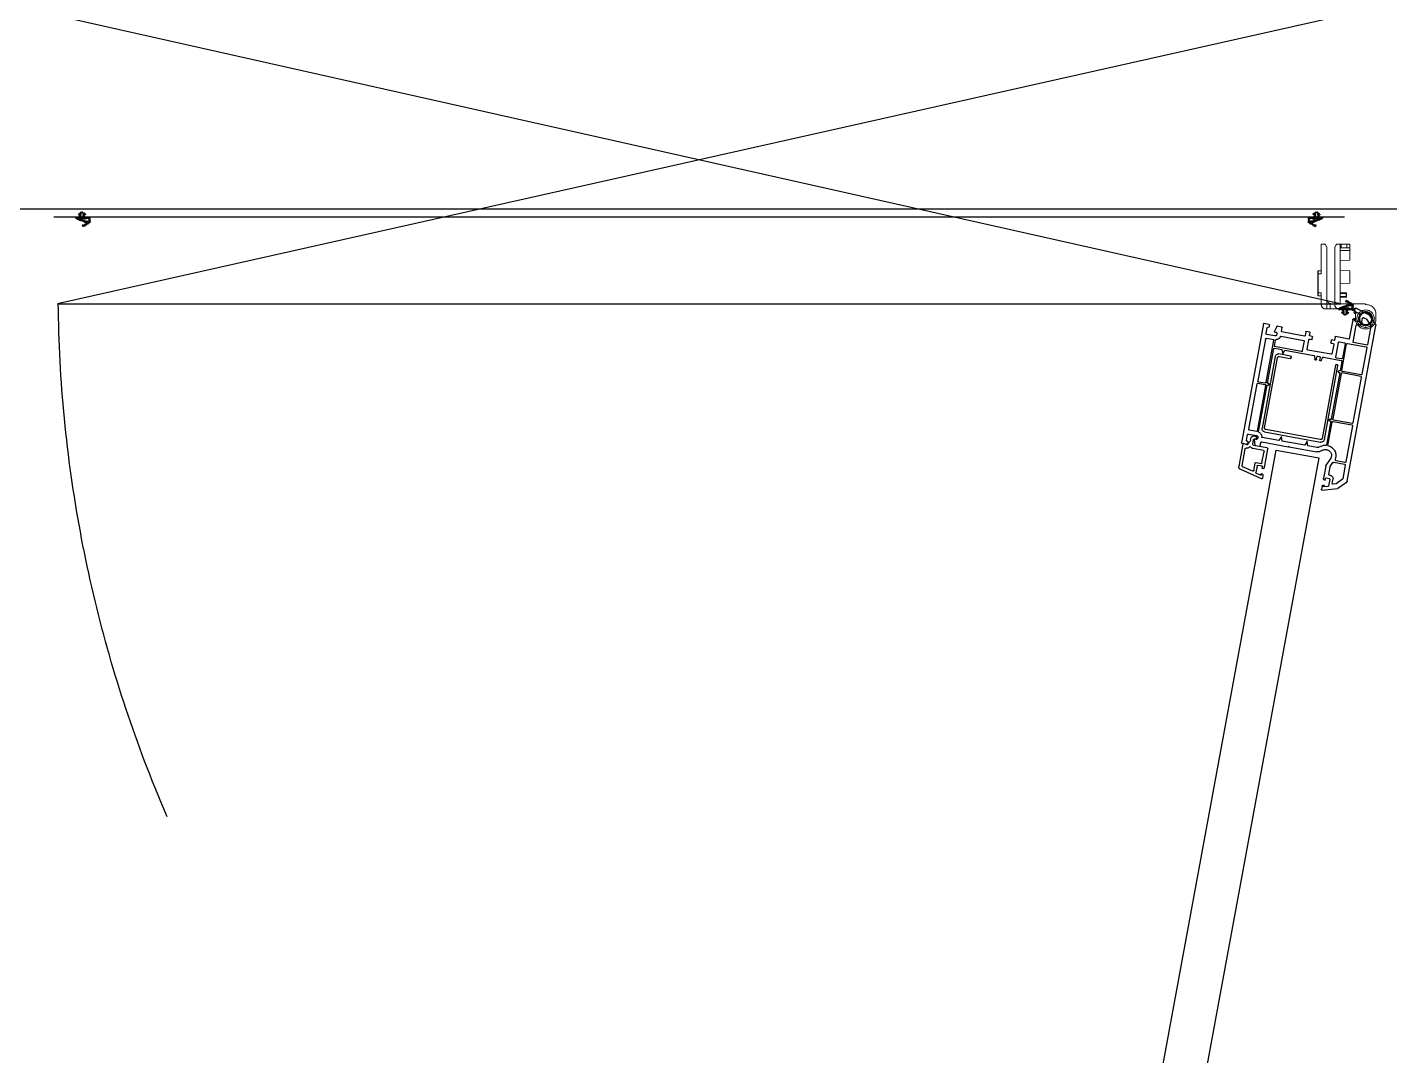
# Model space of a CAD drawing. Header units: millimetres. Extents: x 6886222 to 6919728, y 230959 to 276095.
# Drawn here: x 6907248 to 6908109, y 244714 to 245364 of the extents above; entities that cross this region are included whole.
import ezdxf
from ezdxf.xclip import XClip

# ---------------------------------------------------------------- set-up
doc = ezdxf.new("R2010")
doc.units = ezdxf.units.MM
doc.header["$LTSCALE"] = 100
doc.header["$XCLIPFRAME"] = 2
for name, pattern in [('U-74D-EX$0$CEN', [62, 60, -1, 0, -1]), ('U-74D-EX$0$DASHDOTX2', [2, 1, -0.5, 0, -0.5]), ('Udw-301-L-TF$0$CEN', [62, 60, -1, 0, -1])]:
    doc.linetypes.add(name, pattern=pattern)
for name, color, linetype in [('BP', 7, 'Continuous'), ('U-74D-EX$0$C-DOOR', 1, 'Continuous'), ('U-74D-EX$0$CEN', 1, 'U-74D-EX$0$CEN'), ('U-74D-EX$0$DOR', 4, 'Continuous'), ('Udw-301-L-TF$0$S-ELE', 4, 'Continuous')]:
    doc.layers.add(name, color=color, linetype=linetype)
pattern_1 = [(225, (359.40845, 782.4576), (0.3535534, -0.3535534), []), (315, (359.40845, 782.4576), (0.3535534, 0.3535534), [])]

# ---------------------------------------------------------------- blocks, each defined once
blk = doc.blocks.new('Udw-301-L-TF$0$S-CEN')
at = {"layer": 'Udw-301-L-TF$0$S-ELE', "color": 8, "linetype": 'Udw-301-L-TF$0$CEN'}
blk.add_line((-1175, 3950), (-145, 3950), dxfattribs=at)
blk = doc.blocks.new('Udw-301-L-TF', base_point=(-290, 0))
at = {"layer": 'Udw-301-L-TF$0$S-ELE', "xscale": -1}
blk.add_blockref('Udw-301-L-TF$0$S-CEN', (-290, -7270), dxfattribs=at)
blk = doc.blocks.new('U-74D-EX$0$S')
at = {"color": 8, "linetype": 'Continuous', "lineweight": 15}
for points in [[(4572.41, 3710.63, 1), (4559.41, 3710.63)], [(4540.91, 3704.43, 0.439227), (4537.91, 3701.79)], [(4549.41, 3704.43, 0.439227), (4546.41, 3701.79)], [(4557.41, 3704.43, 0.446334), (4559.41, 3706.13)], [(4565.91, 3701.79, 0.435502), (4572.41, 3707.63)], [(4535.91, 3696.23, 0.414214), (4535.61, 3695.93)], [(4544.41, 3701.29, 0.085164), (4543.41, 3701.11)], [(4553.91, 3696.82, 0.409111), (4553.62, 3697.12)], [(4553.62, 3694.35, 0.409111), (4553.91, 3694.65)], [(4565.61, 3701.29, 0.414214), (4565.91, 3701.59)], [(4535.61, 3680.63, 0.414214), (4535.91, 3680.33)], [(4539.48, 3663.49, 0.284079), (4540.83, 3664.32)], [(4541.25, 3665.17, 0.116434), (4541.41, 3665.84)], [(4546.41, 3665.84, 0.116434), (4546.57, 3665.17)], [(4547, 3664.32, 0.284079), (4548.34, 3663.49)]]:
    blk.add_lwpolyline(points, format="xyb", dxfattribs=at)
for points in [[(4559.41, 3706.13), (4559.41, 3710.63)], [(4572.41, 3710.63), (4572.41, 3707.63)], [(4537.91, 3694.23), (4537.91, 3701.79)], [(4540.91, 3704.43), (4541.41, 3704.43)], [(4541.41, 3704.43), (4541.41, 3665.84)], [(4543.41, 3704.43), (4541.41, 3704.43)], [(4541.81, 3704.43), (4543.31, 3704.43)], [(4558.47, 3704.43), (4543.31, 3704.43)], [(4543.41, 3701.11), (4543.41, 3704.43)], [(4543.41, 3704.43), (4549.41, 3704.43)], [(4546.41, 3665.84), (4546.41, 3701.79)], [(4549.41, 3704.43), (4557.41, 3704.43)], [(4565.91, 3701.79), (4565.91, 3701.59)], [(4535.61, 3695.93), (4535.61, 3694.23)], [(4535.61, 3694.23), (4535.91, 3694.23)], [(4535.61, 3694.23), (4535.61, 3682.33)], [(4537.91, 3696.23), (4535.91, 3696.23)], [(4535.91, 3694.23), (4535.91, 3696.23)], [(4535.91, 3694.23), (4537.91, 3694.23)], [(4535.91, 3682.33), (4535.91, 3694.23)], [(4541.41, 3698.29), (4541.41, 3698.35), (4541.41, 3698.41), (4541.42, 3698.47), (4541.42, 3698.54), (4541.43, 3698.6), (4541.44, 3698.66), (4541.44, 3698.72), (4541.45, 3698.78), (4541.46, 3698.85), (4541.48, 3698.91), (4541.49, 3698.97), (4541.51, 3699.03), (4541.52, 3699.09), (4541.54, 3699.15), (4541.56, 3699.22), (4541.58, 3699.28), (4541.6, 3699.34), (4541.63, 3699.4), (4541.65, 3699.46), (4541.68, 3699.52), (4541.7, 3699.58), (4541.73, 3699.64), (4541.76, 3699.7), (4541.8, 3699.75), (4541.83, 3699.81), (4541.86, 3699.87), (4541.9, 3699.93), (4541.94, 3699.98), (4541.98, 3700.04), (4542.02, 3700.1), (4542.06, 3700.15), (4542.11, 3700.21), (4542.15, 3700.26), (4542.2, 3700.31), (4542.25, 3700.37), (4542.3, 3700.42), (4542.35, 3700.47), (4542.41, 3700.52), (4542.46, 3700.57), (4542.52, 3700.62), (4542.58, 3700.66), (4542.64, 3700.71), (4542.7, 3700.75), (4542.77, 3700.8), (4542.84, 3700.84), (4542.9, 3700.88), (4542.97, 3700.91), (4543.04, 3700.95), (4543.12, 3700.98), (4543.19, 3701.02), (4543.26, 3701.05), (4543.34, 3701.08), (4543.41, 3701.11)], [(4546.41, 3701.29), (4544.41, 3701.29)], [(4549.91, 3701.29), (4549.91, 3663.49)], [(4565.61, 3701.29), (4549.91, 3701.29)], [(4553.62, 3697.12), (4549.91, 3697.19)], [(4549.91, 3696.69), (4553.64, 3696.62)], [(4553.64, 3694.85), (4549.91, 3694.79)], [(4549.91, 3694.29), (4553.62, 3694.35)], [(4553.64, 3696.62), (4553.64, 3694.85)], [(4553.64, 3696.62), (4553.91, 3696.62)], [(4553.64, 3694.85), (4553.91, 3694.85)], [(4553.91, 3696.62), (4553.91, 3696.82)], [(4553.91, 3694.85), (4553.91, 3696.62)], [(4553.91, 3694.65), (4553.91, 3694.85)], [(4549.91, 3688.36), (4555.91, 3688.26)], [(4555.91, 3680.32), (4555.91, 3688.26)], [(4535.61, 3682.33), (4535.91, 3682.33)], [(4535.61, 3682.33), (4535.61, 3680.63)], [(4537.91, 3682.33), (4535.91, 3682.33)], [(4535.91, 3680.33), (4535.91, 3682.33)], [(4535.91, 3680.33), (4537.91, 3680.33)], [(4537.91, 3663.49), (4537.91, 3682.33)], [(4555.91, 3680.32), (4549.91, 3680.21)], [(4549.91, 3673.86), (4555.91, 3673.76)], [(4555.91, 3667.44), (4555.56, 3667.45), (4555.21, 3667.45), (4554.85, 3667.46), (4554.5, 3667.46), (4554.15, 3667.47), (4553.79, 3667.47), (4553.44, 3667.47), (4553.09, 3667.48), (4552.74, 3667.48), (4552.38, 3667.49), (4552.03, 3667.49), (4551.68, 3667.5), (4551.32, 3667.5), (4550.97, 3667.5), (4550.62, 3667.51), (4550.26, 3667.51), (4549.91, 3667.52)], [(4555.91, 3667.44), (4555.91, 3673.76)], [(4555.91, 3665.86), (4555.91, 3665.86), (4555.91, 3665.86), (4555.91, 3665.86), (4555.91, 3665.87), (4555.91, 3665.87), (4555.91, 3665.88), (4555.91, 3665.89), (4555.91, 3665.9), (4555.91, 3665.91), (4555.91, 3665.92), (4555.91, 3665.94), (4555.91, 3665.95), (4555.91, 3665.97), (4555.91, 3665.99), (4555.91, 3666.01), (4555.91, 3666.03), (4555.91, 3666.05), (4555.91, 3666.07), (4555.91, 3666.1), (4555.91, 3666.12), (4555.91, 3666.15), (4555.91, 3666.17), (4555.91, 3666.2), (4555.91, 3666.23), (4555.91, 3666.26), (4555.91, 3666.29), (4555.91, 3666.32), (4555.91, 3666.35), (4555.91, 3666.39), (4555.91, 3666.42), (4555.91, 3666.45), (4555.91, 3666.49), (4555.91, 3666.52), (4555.91, 3666.56), (4555.91, 3666.59), (4555.91, 3666.63), (4555.91, 3666.66), (4555.91, 3666.7), (4555.91, 3666.74), (4555.91, 3666.78), (4555.91, 3666.81), (4555.91, 3666.85), (4555.91, 3666.89), (4555.91, 3666.92), (4555.91, 3666.96), (4555.91, 3667), (4555.91, 3667.04), (4555.91, 3667.07), (4555.91, 3667.11), (4555.91, 3667.14), (4555.91, 3667.18), (4555.91, 3667.22), (4555.91, 3667.25), (4555.91, 3667.28), (4555.91, 3667.32), (4555.91, 3667.35), (4555.91, 3667.38), (4555.91, 3667.41), (4555.91, 3667.44)], [(4537.91, 3663.49), (4539.48, 3663.49)], [(4541.25, 3665.17), (4540.83, 3664.32)], [(4547, 3664.32), (4546.57, 3665.17)], [(4548.34, 3663.49), (4549.91, 3663.49)], [(4549.91, 3663.49), (4550.37, 3663.49)], [(4550.37, 3663.49), (4550.37, 3665.95)], [(4554.09, 3665.89), (4550.37, 3665.95)], [(4554.09, 3663.49), (4550.37, 3663.49)], [(4554.09, 3665.89), (4554.09, 3663.49)], [(4554.09, 3663.49), (4555.91, 3663.49)], [(4555.91, 3663.49), (4555.91, 3665.86)]]:
    blk.add_lwpolyline(points, dxfattribs=at)
at = {"color": 8, "linetype": 'Continuous', "lineweight": 15, "flags": 128}
for points in [[(4550.37, 3665.95), (4550.28, 3665.95), (4550.19, 3665.95), (4550.11, 3665.96), (4550.04, 3665.96), (4549.99, 3665.96), (4549.95, 3665.96), (4549.92, 3665.96), (4549.91, 3665.96)], [(4555.91, 3665.86), (4555.88, 3665.86), (4555.78, 3665.86), (4555.61, 3665.86), (4555.39, 3665.86), (4555.11, 3665.87), (4554.8, 3665.87), (4554.45, 3665.88), (4554.09, 3665.89)]]:
    blk.add_lwpolyline(points, dxfattribs=at)
at = {"color": 8, "linetype": 'Continuous', "lineweight": 15}
for radius in [5.5, 4.5, 4.25, 3.75]:
    blk.add_circle((4565.91, 3710.63), radius, dxfattribs=at)
at = {"color": 8, "linetype": 'Continuous', "lineweight": 15, "extrusion": (0, 0, -1)}
for centre, major_axis, start_param, end_param in [((4553.61, 3696.62), (-0.005, -0.5), 3.141959, 4.711234), ((4553.61, 3694.85), (0.005, -0.5), 4.713544, 6.282819)]:
    blk.add_ellipse(centre, major_axis=major_axis, ratio=0.052283, start_param=start_param, end_param=end_param, dxfattribs=at)
blk = doc.blocks.new('U-74D-EX$0$A$Cc7b664ce')
at = {"layer": 'U-74D-EX$0$DOR'}
h = blk.add_hatch(dxfattribs=at)
h.set_pattern_fill('ANSI37', color=8, scale=4, angle=-180, style=0)
h.set_pattern_definition([(225, (359.40845, 1069.9592), (0.3535534, -0.3535534), []), (315, (359.40845, 1069.9592), (0.3535534, 0.3535534), [])])
edge = h.paths.add_edge_path(flags=16)
edge.add_arc((116.6, 839.52), 10, -17.7955, 6.95082, ccw=False)
edge.add_arc((126.6, 836.31), 0.5, 162.2045, 262.30395)
edge.add_line((126.53, 835.81), (126.93, 835.64))
edge.add_arc((127, 836.14), 0.5, -97.69605, -31.30228)
edge.add_line((127.43, 835.88), (127.58, 836.12))
edge.add_arc((127.15, 836.38), 0.5, -31.30228, 33.85678)
edge.add_arc((119.02, 836.65), 8.54, 0.06341, 28.51277)
edge = h.paths.add_edge_path()
edge.add_arc((118, 837.92), 10, 14.15591, 39.65092)
edge.add_arc((125.55, 843.72), 0.6, 75.57534, 221.40962)
edge.add_arc((124.65, 842.93), 0.6, 0, 41.40962, ccw=False)
edge.add_line((125.25, 842.93), (125.25, 842.26))
edge.add_arc((124.95, 842.26), 0.3, -76.86442, 0, ccw=False)
edge.add_line((125.02, 841.97), (123.74, 841.48))
edge.add_arc((123.69, 841.62), 0.15, -216.95241, -69.18889, ccw=False)
edge.add_line((123.57, 841.71), (123.75, 841.96))
edge.add_arc((123.5, 842.12), 0.3, -32.6499, 138.39512)
edge.add_line((123.28, 842.32), (121.9, 840.77))
edge.add_line((121.9, 840.77), (121.9, 839.27))
edge.add_line((121.9, 839.27), (123.28, 837.72))
edge.add_arc((123.5, 837.92), 0.3, -138.39512, 32.6499)
edge.add_line((123.75, 838.08), (123.57, 838.33))
edge.add_arc((123.69, 838.42), 0.15, -290.95579, -143.04759, ccw=False)
edge.add_line((123.74, 838.56), (125, 838.08))
edge.add_arc((124.93, 837.79), 0.3, -5.71059, 76.86442, ccw=False)
edge.add_line((125.23, 837.76), (125, 835.5))
edge.add_arc((125.5, 835.45), 0.5, 174.28941, 262.30395)
edge.add_line((125.43, 834.95), (128.33, 834.56))
edge.add_arc((128.39, 835.06), 0.5, -97.69605, -31.30228)
edge.add_line((128.82, 834.8), (131.14, 838.6))
edge.add_arc((130.45, 839.02), 0.8, -31.30228, 90)
edge.add_arc((130.45, 839.32), 0.5, 90, 205.73221)
edge.add_arc((129.55, 838.89), 0.5, -31.30228, 25.73221, ccw=False)
edge.add_line((129.98, 838.63), (129.36, 837.61))
edge.add_arc((129.19, 837.72), 0.2, -148.05322, -31.30228, ccw=False)
edge.add_arc((140.9, 845.02), 14, -160.58207, -148.05322, ccw=False)
edge = h.paths.add_edge_path(flags=16)
edge.add_arc((124.75, 840.02), 0.5, -90, 0)
edge.add_arc((124.75, 840.02), 0.5, 0, 90)
edge.add_line((124.75, 840.52), (123.05, 840.52))
edge.add_arc((123.05, 840.02), 0.5, 90, 180)
edge.add_arc((123.05, 840.02), 0.5, -180, -90)
edge.add_line((123.05, 839.52), (124.75, 839.52))
h = blk.add_hatch(dxfattribs=at)
h.set_pattern_fill('ANSI37', color=8, scale=4, angle=-180, style=0)
h.set_pattern_definition(pattern_1)
edge = h.paths.add_edge_path(flags=16)
edge.add_arc((116.6, 60.48), 10, -6.95082, 17.7955)
edge.add_arc((126.6, 63.69), 0.5, -262.30395, -162.2045, ccw=False)
edge.add_line((126.53, 64.18), (126.93, 64.36))
edge.add_arc((127, 63.86), 0.5, 31.30228, 97.69605, ccw=False)
edge.add_line((127.43, 64.12), (127.58, 63.88))
edge.add_arc((127.15, 63.62), 0.5, -33.85678, 31.30228, ccw=False)
edge.add_arc((119.02, 63.35), 8.54, -28.51277, -0.06341, ccw=False)
edge = h.paths.add_edge_path()
edge.add_arc((118, 62.08), 10, -39.65092, -14.15591, ccw=False)
edge.add_arc((125.55, 56.28), 0.6, -221.40962, -75.57534, ccw=False)
edge.add_arc((124.65, 57.07), 0.6, -41.40962, 0)
edge.add_line((125.25, 57.07), (125.25, 57.74))
edge.add_arc((124.95, 57.74), 0.3, 0, 76.86442)
edge.add_line((125.02, 58.03), (123.74, 58.52))
edge.add_arc((123.69, 58.38), 0.15, 69.18889, 216.95241)
edge.add_line((123.57, 58.29), (123.75, 58.04))
edge.add_arc((123.5, 57.88), 0.3, -138.39512, 32.6499, ccw=False)
edge.add_line((123.28, 57.68), (121.9, 59.23))
edge.add_line((121.9, 59.23), (121.9, 60.73))
edge.add_line((121.9, 60.73), (123.28, 62.28))
edge.add_arc((123.5, 62.08), 0.3, -32.6499, 138.39512, ccw=False)
edge.add_line((123.75, 61.92), (123.57, 61.67))
edge.add_arc((123.69, 61.58), 0.15, 143.04759, 290.95579)
edge.add_line((123.74, 61.44), (125, 61.92))
edge.add_arc((124.93, 62.21), 0.3, -76.86442, 5.71059)
edge.add_line((125.23, 62.24), (125, 64.5))
edge.add_arc((125.5, 64.55), 0.5, -262.30395, -174.28941, ccw=False)
edge.add_line((125.43, 65.05), (128.33, 65.44))
edge.add_arc((128.39, 64.94), 0.5, 31.30228, 97.69605, ccw=False)
edge.add_line((128.82, 65.2), (131.14, 61.4))
edge.add_arc((130.45, 60.98), 0.8, -90, 31.30228, ccw=False)
edge.add_arc((130.45, 60.68), 0.5, -205.73221, -90, ccw=False)
edge.add_arc((129.55, 61.11), 0.5, -25.73221, 31.30228)
edge.add_line((129.98, 61.37), (129.36, 62.39))
edge.add_arc((129.19, 62.28), 0.2, 31.30228, 148.05322)
edge.add_arc((140.9, 54.98), 14, 148.05322, 160.58207)
edge = h.paths.add_edge_path(flags=16)
edge.add_arc((124.75, 59.98), 0.5, 0, 90, ccw=False)
edge.add_arc((124.75, 59.98), 0.5, -90, 0, ccw=False)
edge.add_line((124.75, 59.48), (123.05, 59.48))
edge.add_arc((123.05, 59.98), 0.5, -180, -90, ccw=False)
edge.add_arc((123.05, 59.98), 0.5, 90, 180, ccw=False)
edge.add_line((123.05, 60.48), (124.75, 60.48))
h = blk.add_hatch(dxfattribs=at)
h.set_pattern_fill('ANSI37', color=8, scale=4, angle=-180, style=0)
h.set_pattern_definition(pattern_1)
edge = h.paths.add_edge_path(flags=16)
edge.add_arc((192.4, 41.51), 10, 173.04918, 197.7955, ccw=False)
edge.add_arc((189.98, 38.64), 8.54, 151.48723, 179.93659)
edge.add_arc((181.85, 38.38), 0.5, 146.14322, 211.30228)
edge.add_line((181.42, 38.12), (181.57, 37.87))
edge.add_arc((182, 38.13), 0.5, 211.30228, 277.69605)
edge.add_line((182.07, 37.63), (182.47, 37.81))
edge.add_arc((182.4, 38.3), 0.5, 277.69605, 377.7955)
edge = h.paths.add_edge_path()
edge.add_arc((191, 39.91), 10, 140.34908, 165.84409)
edge.add_arc((168.1, 47.01), 14, 328.05322, 340.58207, ccw=False)
edge.add_arc((179.81, 39.71), 0.2, 211.30228, 328.05322, ccw=False)
edge.add_line((179.64, 39.6), (179.02, 40.62))
edge.add_arc((179.45, 40.88), 0.5, 154.26779, 211.30228, ccw=False)
edge.add_arc((178.55, 41.31), 0.5, 334.26779, 450)
edge.add_arc((178.55, 41.01), 0.8, 90, 211.30228)
edge.add_line((177.86, 40.6), (180.18, 36.79))
edge.add_arc((180.61, 37.05), 0.5, 211.30228, 277.69605)
edge.add_line((180.67, 36.55), (183.57, 36.95))
edge.add_arc((183.5, 37.44), 0.5, 277.69605, 365.71059)
edge.add_line((184, 37.49), (183.77, 39.75))
edge.add_arc((184.07, 39.78), 0.3, 103.13558, 185.71059, ccw=False)
edge.add_line((184, 40.07), (185.26, 40.55))
edge.add_arc((185.31, 40.41), 0.15, -36.95241, 110.95579, ccw=False)
edge.add_line((185.43, 40.32), (185.25, 40.07))
edge.add_arc((185.5, 39.91), 0.3, 147.3501, 318.39512)
edge.add_line((185.72, 39.71), (187.1, 41.26))
edge.add_line((187.1, 41.26), (187.1, 42.76))
edge.add_line((187.1, 42.76), (185.72, 44.31))
edge.add_arc((185.5, 44.11), 0.3, 41.60488, 212.6499)
edge.add_line((185.25, 43.95), (185.43, 43.7))
edge.add_arc((185.31, 43.61), 0.15, -110.81111, 36.95241, ccw=False)
edge.add_line((185.26, 43.47), (183.98, 43.96))
edge.add_arc((184.05, 44.25), 0.3, 180, 256.86442, ccw=False)
edge.add_line((183.75, 44.25), (183.75, 44.92))
edge.add_arc((184.35, 44.92), 0.6, 138.59038, 180, ccw=False)
edge.add_arc((183.45, 45.71), 0.6, 318.59038, 464.42466)
edge = h.paths.add_edge_path(flags=16)
edge.add_arc((184.25, 42.01), 0.5, 180, 270)
edge.add_line((184.25, 41.51), (185.95, 41.51))
edge.add_arc((185.95, 42.01), 0.5, 270, 360)
edge.add_arc((185.95, 42.01), 0.5, 0, 90)
edge.add_line((185.95, 42.51), (184.25, 42.51))
edge.add_arc((184.25, 42.01), 0.5, 90, 180)
at = {"layer": 'U-74D-EX$0$C-DOOR'}
blk.add_lwpolyline([(180, 855.5), (180, 44.99), (0, 847.31), (0, 52.69)], close=True, dxfattribs=at)
at = {"layer": 'U-74D-EX$0$C-DOOR', "linetype": 'U-74D-EX$0$DASHDOTX2', "ltscale": 4}
blk.add_arc((170.96, 15.77), 839.27, 11.9938, 89.41669, dxfattribs=at)
at = {"layer": 'U-74D-EX$0$DOR'}
for p, q in [((893.39, 199.9), (272.44, 85.57)), ((277.4, 58.62), (898.35, 172.95)), ((192.56, 93.54), (267.88, 107.4)), ((266.31, 104.27), (262.68, 103.6)), ((267.25, 103.32), (266.5, 104.2)), ((268.31, 103.42), (267.44, 103.26)), ((268.11, 107.24), (268.71, 104)), ((268.8, 103.51), (268.28, 103.41)), ((268.29, 106.26), (268.35, 105.97)), ((269.2, 104.09), (268.35, 105.97)), ((268.45, 106.49), (282.87, 109.15)), ((282.41, 107.03), (271.57, 105.03)), ((285.7, 100.35), (282.97, 106.71)), ((290.65, 94.73), (284.55, 108.2)), ((202.25, 92.27), (228.62, 97.12)), ((229.2, 96.72), (229.99, 92.42)), ((230.18, 96.9), (230.98, 92.6)), ((259.28, 102.77), (230.58, 97.49)), ((260.88, 96.58), (231.44, 91.16)), ((231.56, 92.2), (260.55, 97.54)), ((260.71, 97.77), (259.86, 102.37)), ((262.28, 103.02), (263.22, 97.9)), ((263.5, 99.17), (263.56, 98.84)), ((264.39, 97.1), (264.88, 97.19)), ((265.99, 101.67), (265.1, 101.5)), ((265.5, 99.34), (269.3, 98.9)), ((265.68, 98.36), (265.5, 99.34)), ((265.52, 99.24), (265.53, 99.2)), ((268.67, 100.33), (265.92, 99.82)), ((269.86, 95.57), (267.62, 95.15)), ((269.49, 99.77), (268.67, 100.33)), ((269.48, 98.74), (270.02, 95.8)), ((271.06, 91.21), (269.49, 99.77)), ((272.67, 93.54), (271.46, 100.13)), ((280.35, 98.21), (280.93, 95.06)), ((285.34, 99.64), (280.75, 98.79)), ((282.61, 94.25), (282.1, 97.01)), ((282.5, 97.59), (286.61, 98.35)), ((288.32, 95.34), (287.17, 98.03)), ((288.17, 95.07), (287.46, 94.94)), ((193, 90.06), (192.4, 93.3)), ((194.45, 89.82), (193.58, 89.66)), ((194.26, 85.09), (197.65, 86.85)), ((194.99, 91.03), (194.6, 89.95)), ((198.77, 91.83), (195.14, 91.16)), ((197.65, 86.85), (197.84, 85.86)), ((200.29, 86.32), (199.35, 91.43)), ((202.69, 87.09), (201.85, 91.69)), ((206.85, 86.63), (202.91, 85.91)), ((229.59, 91.84), (202.93, 86.93)), ((210.18, 69.63), (207.08, 86.47)), ((208.06, 86.65), (208.93, 81.94)), ((230.07, 90.91), (208.22, 86.89)), ((230.41, 90.16), (230.3, 90.75)), ((231.23, 90.11), (230.64, 90)), ((231.28, 90.93), (231.39, 90.34)), ((266.37, 83.74), (264.41, 94.42)), ((267.22, 94.57), (270.3, 77.87)), ((283.35, 92.97), (271.65, 90.81)), ((280.53, 94.48), (273.25, 93.14)), ((283.92, 94.29), (282.84, 94.09)), ((288.46, 93.91), (290.24, 94.24)), ((194.7, 81.93), (194.15, 84.87)), ((197.49, 82.24), (194.93, 81.77)), ((200.4, 67.53), (197.72, 82.08)), ((199, 85.06), (199.49, 85.15)), ((200.47, 82.6), (203.15, 68.03)), ((208.93, 81.94), (211.57, 81.4)), ((211.57, 81.4), (209.29, 79.96)), ((209.29, 79.96), (212.66, 61.7)), ((263.8, 82.2), (266.37, 83.74)), ((266.74, 81.77), (263.8, 82.2)), ((269.38, 67.44), (266.74, 81.77)), ((270.3, 77.87), (269.86, 77.49)), ((269.86, 77.49), (270.4, 77.3)), ((272.44, 85.57), (277.4, 58.62)), ((203.38, 67.87), (209.78, 69.05)), ((270.4, 77.3), (273.58, 60.03)), ((197.95, 64.23), (197.52, 66.59)), ((197.68, 66.82), (200.24, 67.29)), ((200.06, 64.41), (198.19, 64.07)), ((200.58, 62.68), (200.29, 64.25)), ((202.39, 62.81), (200.81, 62.52)), ((202.31, 64.32), (202.55, 63.04)), ((208.61, 65.99), (202.71, 64.9)), ((211.91, 50.83), (209.19, 65.59)), ((213.11, 61.29), (215.15, 61.13)), ((215.33, 60.97), (215.45, 60.33)), ((266.8, 65.9), (269.38, 67.44)), ((269.74, 65.47), (266.8, 65.9)), ((270.76, 59.9), (269.74, 65.47)), ((213.12, 59.19), (213.3, 58.21)), ((215.29, 60.1), (213.52, 59.77)), ((213.76, 55.7), (215.83, 44.44)), ((213.88, 57.81), (215.65, 58.13)), ((215.89, 57.12), (214.04, 56.24)), ((215.88, 57.97), (216, 57.34)), ((253.04, 50.98), (252.92, 51.67)), ((253.08, 51.91), (253.67, 52.01)), ((253.9, 51.85), (254.03, 51.17)), ((254.26, 51.01), (269.33, 53.78)), ((269.51, 52.8), (254.74, 50.08)), ((277.53, 51.07), (281.74, 53.95)), ((282.58, 54.19), (290.23, 55.59)), ((287.79, 52.3), (283.09, 51.43)), ((288.5, 51.21), (288.37, 51.9)), ((290.05, 53.83), (290.37, 52.06)), ((291.24, 54.56), (290.45, 54.41)), ((290.96, 51.66), (294.97, 52.4)), ((295.41, 55.33), (294.78, 55.21)), ((295.35, 56.54), (297.21, 56.88)), ((295.37, 52.83), (295.64, 55.11)), ((297.8, 56.35), (296.66, 46.73)), ((202.28, 39.61), (200.73, 48.06)), ((200.89, 48.3), (202.95, 48.68)), ((203.11, 48.91), (202.82, 50.48)), ((202.98, 50.72), (204.56, 51.01)), ((204.04, 45.52), (204.62, 42.37)), ((213.69, 47.81), (204.44, 46.1)), ((204.79, 50.85), (205.03, 49.57)), ((205.2, 41.97), (214.45, 43.68)), ((222.15, 44.08), (205.39, 40.99)), ((205.61, 49.17), (211.51, 50.25)), ((214.85, 44.26), (214.27, 47.41)), ((216.42, 44.04), (222.26, 45.11)), ((222.42, 45.35), (222.31, 45.94)), ((222.47, 46.17), (223.06, 46.28)), ((224.9, 31.87), (222.73, 43.68)), ((223.3, 46.12), (223.41, 45.53)), ((223.64, 45.37), (252.88, 50.75)), ((225.89, 32.05), (223.71, 43.86)), ((224.11, 44.44), (252.77, 49.71)), ((253.35, 49.31), (255.52, 37.51)), ((254.33, 49.49), (256.51, 37.69)), ((278.6, 48.08), (276.88, 47.76)), ((280.22, 42.06), (279.18, 47.68)), ((280.14, 49.11), (281.4, 42.28)), ((282.89, 51.35), (280.35, 49.61)), ((281.98, 41.87), (290.58, 43.46)), ((293.38, 50.07), (290.83, 49.6)), ((290.9, 43.66), (293.67, 47.6)), ((296.57, 46.5), (292.77, 41.1)), ((293.76, 47.82), (293.97, 49.52)), ((187.27, 26.59), (182.78, 35.17)), ((183.14, 35.88), (185.01, 36.22)), ((185.24, 34.78), (186.31, 32.75)), ((186.02, 35.19), (185.39, 35.07)), ((190.34, 35.98), (189.56, 35.84)), ((190.13, 37.16), (202.12, 39.37)), ((191.25, 33.81), (190.93, 35.58)), ((204.21, 36.91), (193.58, 34.95)), ((292.13, 40.69), (193.66, 22.56)), ((206.03, 28.09), (204.44, 36.75)), ((204.98, 40.41), (207.16, 28.61)), ((255.12, 36.93), (226.47, 31.65)), ((257.09, 37.29), (279.82, 41.48)), ((186.84, 32.49), (190.85, 33.23)), ((192.92, 22.72), (187.44, 26.41)), ((188.79, 30.16), (189.6, 28.64)), ((191.7, 31.35), (189.15, 30.88)), ((189.76, 28.46), (193.75, 25.77)), ((193.18, 34.37), (193.31, 33.68)), ((194.12, 25.7), (205.87, 27.86)), ((207.74, 28.21), (224.5, 31.29))]:
    blk.add_line(p, q, dxfattribs=at)
at = {"layer": 'U-74D-EX$0$DOR', "color": 1}
for p, q in [((213.3, 86.08), (258.54, 94.41)), ((258.32, 92.84), (214.07, 84.69)), ((265.83, 57.62), (259.49, 92.04)), ((260.87, 92.8), (267.39, 57.4)), ((213.06, 76.37), (211.7, 83.75)), ((213.27, 83.53), (214.53, 76.65)), ((214.13, 76.06), (213.64, 75.97)), ((218.8, 47.94), (265.02, 56.45)), ((265.79, 55.07), (219.07, 46.47)), ((218.49, 46.87), (218.4, 47.36))]:
    blk.add_line(p, q, dxfattribs=at)
at = {"layer": 'U-74D-EX$0$DOR', "ltscale": 3}
for p, q in [((184.4, 36.91), (183.59, 36.91)), ((183.9, 37.41), (183.9, 36.46))]:
    blk.add_line(p, q, dxfattribs=at)
at = {"layer": 'U-74D-EX$0$DOR'}
for points in [[(125, 857.7), (125, 42.3)], [(180, 855.5), (180, 44.5)]]:
    blk.add_lwpolyline(points, dxfattribs=at)
for centre, radius, start, end in [((262.77, 103.11), 0.5, 100.43231, 190.43231), ((265.41, 104.81), 3.2, 280.43231, 334.00874), ((266.35, 104.07), 0.2, 40.43231, 100.43231), ((267.4, 103.45), 0.2, 220.43231, 280.43231), ((267.92, 107.21), 0.2, 10.43231, 100.43231), ((268.49, 106.3), 0.2, 100.43231, 190.43231), ((268.22, 103.91), 0.5, 280.43231, 10.43231), ((268.71, 104), 0.5, 280.43231, 10.43231), ((268.71, 104), 2.5, 305.74169, 10.43231), ((271.66, 104.54), 0.5, 100.43231, 190.43231), ((282.5, 106.54), 0.5, 20.43231, 100.43231), ((283.15, 107.67), 1.5, 20.43231, 100.43231), ((228.71, 96.63), 0.5, 10.43231, 100.43231), ((230.67, 97), 0.5, 100.43231, 190.43231), ((259.37, 102.28), 0.5, 10.43231, 100.43231), ((260.51, 97.73), 0.2, 280.43231, 10.43231), ((260.92, 96.38), 0.2, 27.35446, 100.43231), ((264.21, 98.09), 3.5, 207.35446, 270.05554), ((264.21, 98.09), 1, 190.43231, 280.43231), ((265.46, 99.54), 2, 100.43231, 190.43231), ((264.55, 98.96), 1, 187.07441, 13.79021), ((264.7, 98.18), 1, 280.43231, 10.43231), ((266.01, 99.33), 0.5, 100.43231, 190.43231), ((267.71, 94.66), 0.5, 100.43231, 190.43231), ((269.28, 98.7), 0.2, 10.43231, 83.43231), ((269.82, 95.76), 0.2, 280.43231, 10.43231), ((268.8, 99.64), 2.7, 10.43231, 59.50523), ((280.84, 98.3), 0.5, 100.43231, 190.43231), ((280.44, 94.97), 0.5, 280.43231, 10.43231), ((282.59, 97.1), 0.5, 100.43231, 190.43231), ((285.25, 100.13), 0.5, 280.43231, 20.43231), ((286.7, 97.85), 0.5, 20.43231, 100.43231), ((287.5, 94.75), 0.2, 100.43231, 190.43231), ((288.28, 94.89), 1, 190.43231, 280.43231), ((288.13, 95.27), 0.2, 280.43231, 20.43231), ((290.15, 94.73), 0.5, 280.43231, 20.43231), ((192.6, 93.34), 0.2, 100.43231, 190.43231), ((193.49, 90.15), 0.5, 190.43231, 280.43231), ((194.41, 90.01), 0.2, 280.43231, 340.43231), ((195.18, 90.97), 0.2, 100.43231, 160.43231), ((198.86, 91.34), 0.5, 10.43231, 100.43231), ((199.31, 86.14), 1, 280.43231, 10.43231), ((202.34, 91.78), 0.5, 100.43231, 190.43231), ((202.89, 87.12), 0.2, 190.43231, 280.43231), ((206.88, 86.44), 0.2, 10.43231, 100.43231), ((208.26, 86.69), 0.2, 100.43231, 190.43231), ((229.5, 92.33), 0.5, 280.43231, 10.43231), ((230.1, 90.71), 0.2, 10.43231, 100.43231), ((230.61, 90.19), 0.2, 190.43231, 280.43231), ((231.47, 92.69), 0.5, 190.43231, 280.43231), ((231.2, 90.3), 0.2, 280.43231, 10.43231), ((231.48, 90.96), 0.2, 100.43231, 190.43231), ((264.21, 94.39), 0.2, 10.43231, 90.05554), ((271.56, 91.3), 0.5, 190.43231, 280.43231), ((273.16, 93.63), 0.5, 190.43231, 280.43231), ((282.8, 94.29), 0.2, 190.43231, 280.43231), ((283.17, 93.95), 1, 280.43231, 10.43231), ((283.96, 94.1), 0.2, 10.43231, 100.43231), ((194.35, 84.91), 0.2, 117.43231, 190.43231), ((194.89, 81.97), 0.2, 190.43231, 280.43231), ((197.52, 82.04), 0.2, 10.43231, 100.43231), ((198.82, 86.05), 1, 190.43231, 280.43231), ((200.67, 82.63), 0.2, 104.85947, 190.43231), ((199.97, 85.24), 2.5, 284.85947, 329.05463), ((198.02, 86.41), 4.77, 329.05463, 351.90798), ((202.95, 85.71), 0.2, 100.43231, 171.90798), ((209.69, 69.54), 0.5, 280.43231, 10.43231), ((197.72, 66.63), 0.2, 100.43231, 190.43231), ((198.15, 64.27), 0.2, 190.43231, 280.43231), ((200.09, 64.22), 0.2, 10.43231, 100.43231), ((200.2, 67.49), 0.2, 280.43231, 10.43231), ((200.78, 62.71), 0.2, 190.43231, 280.43231), ((202.8, 64.41), 0.5, 100.43231, 190.43231), ((202.35, 63), 0.2, 280.43231, 10.43231), ((203.35, 68.07), 0.2, 190.43231, 280.43231), ((208.7, 65.5), 0.5, 10.43231, 100.43231), ((213.15, 61.79), 0.5, 190.43231, 265.43231), ((215.14, 60.93), 0.2, 10.43231, 85.43231), ((215.25, 60.3), 0.2, 280.43231, 10.43231), ((213.61, 59.28), 0.5, 100.43231, 190.43231), ((213.79, 58.3), 0.5, 190.43231, 280.43231), ((214.25, 55.79), 0.5, 115.43231, 190.43231), ((215.69, 57.94), 0.2, 10.43231, 100.43231), ((215.8, 57.3), 0.2, 295.43231, 10.43231), ((253.11, 51.71), 0.2, 100.43231, 190.43231), ((253.7, 51.82), 0.2, 10.43231, 100.43231), ((276.09, 54.52), 6.8, 146.36258, 186.21558), ((276.09, 54.52), 6.8, 194.64904, 276.65216), ((268.6, 59.5), 2.2, 326.36258, 10.43231), ((276.09, 54.52), 4, 146.27742, 255.30312), ((268.61, 59.51), 5, 326.27742, 5.93231), ((283.48, 49.27), 5, 100.43231, 110.43231), ((287.88, 51.81), 0.5, 10.43231, 100.43231), ((290.54, 53.92), 0.5, 100.43231, 190.43231), ((290.41, 54.61), 1, 10.43231, 100.43231), ((290.86, 52.15), 0.5, 190.43231, 280.43231), ((291.2, 54.76), 0.2, 280.43231, 10.43231), ((295.53, 55.55), 1, 100.43231, 190.43231), ((294.74, 55.41), 0.2, 190.43231, 280.43231), ((294.87, 52.89), 0.5, 280.43231, 353.23346), ((295.44, 55.13), 0.2, 353.23346, 100.43231), ((297.3, 56.39), 0.5, 355.43231, 100.43231), ((200.92, 48.1), 0.2, 100.43231, 190.43231), ((203.02, 50.52), 0.2, 100.43231, 190.43231), ((202.92, 48.87), 0.2, 280.43231, 10.43231), ((204.53, 45.61), 0.5, 100.43231, 190.43231), ((204.59, 50.81), 0.2, 10.43231, 100.43231), ((205.52, 49.66), 0.5, 190.43231, 280.43231), ((211.42, 50.74), 0.5, 280.43231, 10.43231), ((213.78, 47.31), 0.5, 10.43231, 100.43231), ((214.36, 44.17), 0.5, 280.43231, 10.43231), ((216.33, 44.53), 0.5, 190.43231, 280.43231), ((222.24, 43.58), 0.5, 10.43231, 100.43231), ((222.23, 45.31), 0.2, 280.43231, 10.43231), ((222.51, 45.97), 0.2, 100.43231, 190.43231), ((223.1, 46.08), 0.2, 10.43231, 100.43231), ((223.6, 45.56), 0.2, 190.43231, 280.43231), ((224.21, 43.95), 0.5, 100.43231, 190.43231), ((252.86, 49.22), 0.5, 10.43231, 100.43231), ((252.85, 50.95), 0.2, 280.43231, 10.43231), ((254.22, 51.2), 0.2, 190.43231, 280.43231), ((254.83, 49.58), 0.5, 100.43231, 190.43231), ((275.84, 53.55), 3, 255.30312, 304.42087), ((278.69, 47.59), 0.5, 10.43231, 100.43231), ((280.63, 49.2), 0.5, 124.42087, 190.43231), ((283.18, 50.94), 0.5, 100.43231, 124.42087), ((290.46, 51.57), 2, 190.43231, 280.43231), ((290.49, 43.95), 0.5, 280.43231, 324.84174), ((293.48, 49.58), 0.5, 353.23346, 100.43231), ((293.26, 47.88), 0.5, 324.84174, 352.91035), ((296.17, 46.79), 0.5, 324.84174, 353.23346), ((183.23, 35.39), 0.5, 100.43231, 205.43231), ((185.19, 35.24), 1, 10.43231, 100.43231), ((185.42, 34.87), 0.2, 100.43231, 207.63116), ((185.98, 35.38), 0.2, 280.43231, 10.43231), ((190.31, 36.18), 1, 100.43231, 190.43231), ((189.52, 36.04), 0.2, 190.43231, 280.43231), ((190.43, 35.49), 0.5, 10.43231, 100.43231), ((193.67, 34.46), 0.5, 100.43231, 190.43231), ((202.09, 39.57), 0.2, 280.43231, 10.43231), ((204.24, 36.71), 0.2, 10.43231, 100.43231), ((205.11, 42.47), 0.5, 190.43231, 280.43231), ((205.48, 40.5), 0.5, 100.43231, 190.43231), ((255.03, 37.42), 0.5, 280.43231, 10.43231), ((257, 37.78), 0.5, 190.43231, 280.43231), ((279.73, 41.97), 0.5, 280.43231, 10.43231), ((281.89, 42.37), 0.5, 190.43231, 280.43231), ((291.95, 41.68), 1, 280.43231, 324.84174), ((186.75, 32.98), 0.5, 207.63116, 280.43231), ((187.72, 26.83), 0.5, 207.63116, 236.02287), ((189.24, 30.39), 0.5, 100.43231, 207.63116), ((190.04, 28.88), 0.5, 207.95427, 236.02287), ((190.76, 33.72), 0.5, 280.43231, 10.43231), ((191.34, 33.32), 2, 280.43231, 10.43231), ((205.83, 28.06), 0.2, 280.43231, 10.43231), ((207.65, 28.7), 0.5, 190.43231, 280.43231), ((224.41, 31.78), 0.5, 280.43231, 10.43231), ((226.38, 32.15), 0.5, 190.43231, 280.43231), ((193.48, 23.55), 1, 236.02287, 280.43231), ((194.03, 26.19), 0.5, 236.02287, 280.43231)]:
    blk.add_arc(centre, radius, start, end, dxfattribs=at)
at = {"layer": 'U-74D-EX$0$DOR', "color": 1}
for centre, radius, start, end in [((258.5, 91.86), 1, 10.43231, 100.43231), ((258.91, 92.44), 2, 10.43231, 100.43231), ((213.67, 84.11), 2, 100.43231, 190.43231), ((214.25, 83.71), 1, 100.43231, 190.43231), ((213.55, 76.46), 0.5, 190.43231, 280.43231), ((214.04, 76.55), 0.5, 280.43231, 10.43231), ((264.84, 57.44), 1, 280.43231, 10.43231), ((265.42, 57.04), 2, 280.43231, 10.43231), ((218.89, 47.45), 0.5, 100.43231, 190.43231), ((218.98, 46.96), 0.5, 190.43231, 280.43231)]:
    blk.add_arc(centre, radius, start, end, dxfattribs=at)
at = {"layer": 'U-74D-EX$0$DOR', "rotation": 270}
blk.add_blockref('U-74D-EX$0$S', (-3521.23, 4594.9), dxfattribs=at)
blk = doc.blocks.new('U-74D-EX')
at = {"layer": 'U-74D-EX$0$CEN'}
blk.add_line((-3320, 200), (-3320, -2125), dxfattribs=at)
at = {"layer": 'U-74D-EX$0$DOR', "xscale": -1}
blk.add_blockref('U-74D-EX$0$A$Cc7b664ce', (-3200, -1810), dxfattribs=at)

msp = doc.modelspace()

# ---------------------------------------------------------------- block references
at = {"layer": 'BP'}
ref = msp.add_blockref('Udw-301-L-TF', (6906168.06, 248569.38), dxfattribs=at)
XClip(ref).set_block_clipping_path([(310.0000000028, -7769.8021301793), (-889.9999999972, -7770.1978698203), (-889.9999999972, 325.0000000014), (310.0000000028, 325.0000000014)])

# ---------------------------------------------------------------- next in the draw order: block references
ref = msp.add_blockref('U-74D-EX', (6906313.06, 248569.38), dxfattribs=dict(at, rotation=90))
XClip(ref).set_block_clipping_path([(6114.9999999985, -1385.0000000037), (6114.9999999983, -10114.9999999935), (-9310.0000000001, -10114.9999999935), (-9310.0000000001, -455.0000000037), (324.9999999999, -455.0000000037), (325.0000000001, -1385.0000000037)])

doc.saveas('drawing.dxf')
